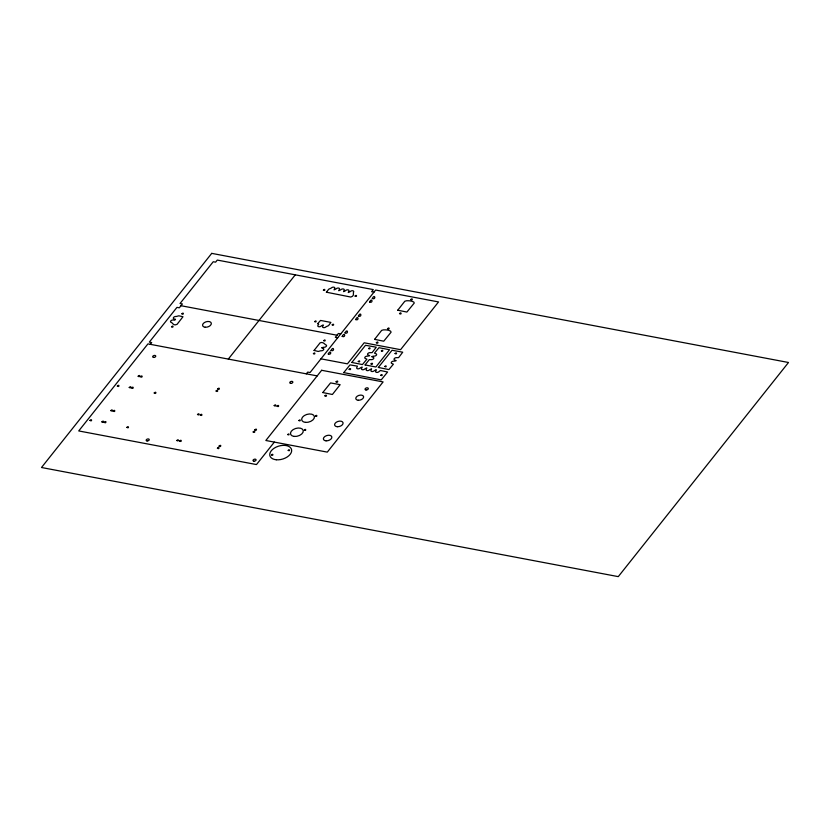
<?xml version="1.0" encoding="UTF-8"?>
<svg xmlns="http://www.w3.org/2000/svg" width="830" height="830" viewBox="0 0 830 830"><rect width="100%" height="100%" fill="white"/><g stroke="black" fill="none" stroke-linecap="round" stroke-linejoin="round"><path stroke-width="1.25" d="M150.303 344.326L151.693 342.572L149.327 342.116L176.956 307.37L179.322 307.816L182.393 303.956L180.027 303.51L213.237 261.73L215.603 262.176L217.273 260.07L373.282 289.587L371.612 291.693L373.977 292.15M228.302 359.079L295.283 274.834M306.312 373.842L307.712 372.089L310.067 372.535L375.648 290.044L438.531 301.933L400.579 349.679L364.173 342.79L347.428 363.851L320.951 358.84M274.346 442.1L256.491 464.561L78.725 430.936L147.937 343.879L317.185 375.897M340.767 333.919L338.401 333.473L335.33 337.333L337.696 337.779M180.992 305.71L337.011 335.227M322.797 392.559L332.394 394.489L340.144 384.674L330.568 382.91L322.808 392.507M324.914 395.869C327.228 397.663 326.864 393.441 324.924 395.806M336.077 381.821C338.204 383.709 338.36 379.248 336.077 381.821M175.472 319.405L174.725 320.183L173.418 320.027A1.971 1.183 -16.6 0 0 170.793 320.94A1.971 1.183 -16.6 0 0 171.468 322.486C172.962 323.077 173.263 326.117 177.06 324.343L182.984 316.738L178.834 315.805L176.209 316.51A1.971 1.183 -16.6 0 0 173.584 317.433A1.971 1.183 -16.6 0 0 174.259 318.969L175.472 319.374M314.082 350.447L318.212 351.453L320.868 350.748A1.971 1.183 -16.6 0 0 323.493 349.835A1.971 1.183 -16.6 0 0 322.818 348.289L321.625 347.749L323.659 347.241A1.971 1.183 -16.6 0 0 326.283 346.318A1.971 1.183 -16.6 0 0 325.609 344.782C324.54 343.994 322.839 341.566 320.089 342.842L314.093 350.426M317.693 323.669L318.699 324.24L318.077 325.184A1.971 1.183 -16.6 0 0 318.751 326.719A1.971 1.183 -16.6 0 0 321.386 325.806L323.264 324.966L322.797 326.076A1.971 1.183 -16.6 0 0 323.482 327.622A1.971 1.183 -16.6 0 0 326.107 326.698L328.566 325.64L330.88 322.413L320.525 320.432L317.703 323.648M326.398 292.202L350.779 297.047C354.628 296.019 353.041 293.467 353.456 292.305A1.971 1.183 -16.6 0 0 352.781 290.759A1.971 1.183 -16.6 0 0 350.146 291.672L348.268 292.523L348.725 291.403A1.971 1.183 -16.6 0 0 348.05 289.867A1.971 1.183 -16.6 0 0 345.415 290.78L343.568 291.641L344.004 290.51A1.971 1.183 -16.6 0 0 343.319 288.975A1.971 1.183 -16.6 0 0 340.694 289.888L338.785 290.718L339.273 289.618A1.971 1.183 -16.6 0 0 338.599 288.072A1.971 1.183 -16.6 0 0 335.963 288.996L334.085 289.836L334.542 288.726A1.971 1.183 -16.6 0 0 333.868 287.18A1.971 1.183 -16.6 0 0 331.232 288.093L328.773 289.162L326.398 292.17M328.244 353.985C332.291 355.665 330.745 348.662 328.255 353.933M331.035 350.468C335.081 352.159 333.629 345.135 331.046 350.416M342.199 336.43C346.224 338.142 344.73 331.066 342.199 336.399M344.99 332.923C348.808 334.76 347.78 327.56 345 332.861M343.776 372.618L381.229 379.87L387.6 372.006L380.41 370.502L379.175 371.477A1.971 1.183 -16.6 0 1 376.54 372.39A1.971 1.183 -16.6 0 1 375.865 370.844L376.26 369.713L374.444 370.574A1.971 1.183 -16.6 0 1 371.809 371.498A1.971 1.183 -16.6 0 1 371.135 369.952L371.601 368.842L369.713 369.682A1.971 1.183 -16.6 0 1 367.088 370.595A1.971 1.183 -16.6 0 1 366.404 369.06L366.808 367.918L364.993 368.79A1.971 1.183 -16.6 0 1 362.357 369.703A1.971 1.183 -16.6 0 1 361.683 368.167L362.139 367.047L360.262 367.898A1.971 1.183 -16.6 0 1 357.626 368.811A1.971 1.183 -16.6 0 1 356.952 367.265L357.419 366.155L349.99 364.889L343.776 372.597M351.868 362.44L362.42 364.577L366.912 359.172L365.719 358.633A1.971 1.183 -16.6 0 1 365.044 357.087A1.971 1.183 -16.6 0 1 367.68 356.174L369.703 355.655L368.51 355.115A1.971 1.183 -16.6 0 1 367.835 353.58A1.971 1.183 -16.6 0 1 370.471 352.667L372.12 352.626L376.26 347.199L365.501 345.29L351.868 362.42M355.593 319.581C359.546 321.335 358.083 314.269 355.593 319.55M358.384 316.074C362.347 317.828 361.019 310.679 358.384 316.043M369.547 302.027C373.417 303.832 372.234 296.663 369.547 302.006M365.107 364.951L375.886 366.985L389.509 349.731L378.968 347.697L374.465 353.134L375.668 353.642A1.971 1.183 -16.6 0 1 376.343 355.188A1.971 1.183 -16.6 0 1 373.718 356.101L371.684 356.62L372.877 357.159A1.971 1.183 -16.6 0 1 373.552 358.695A1.971 1.183 -16.6 0 1 370.927 359.618L369.267 359.649L365.117 364.889M372.338 298.52C376.312 300.273 374.921 293.125 372.338 298.489M374.61 339.346L383.74 341.203L391.106 332.176C391.719 330.205 383.647 329.033 381.644 330.382L374.61 339.346M378.345 367.451L388.897 369.589L393.389 364.173L392.196 363.644A1.971 1.183 -16.6 0 1 391.521 362.098A1.971 1.183 -16.6 0 1 394.146 361.185L396.18 360.666L394.987 360.127A1.971 1.183 -16.6 0 1 394.312 358.591A1.971 1.183 -16.6 0 1 396.937 357.668L398.587 357.637L402.726 352.19L392.051 350.26L378.356 367.4M397.767 310.213L406.897 312.059L414.263 303.043C415.042 301.228 406.866 299.889 404.812 301.249L397.778 310.171M89.982 420.447C92.223 422.283 92.109 417.967 89.993 420.395M101.893 421.889C103.989 423.767 104.238 419.389 101.903 421.837M104.258 422.335C106.188 424.296 106.873 419.752 104.258 422.335M110.826 410.653C113.264 412.386 112.672 408.267 110.847 410.56M113.181 411.099C115.432 412.946 115.277 408.609 113.191 411.058M117.331 386.043C119.479 387.932 119.582 383.533 117.331 386.043M129.241 387.486C131.42 389.353 131.555 384.871 129.241 387.486M126.866 427.419C129.366 429.172 128.681 424.908 126.866 427.419M131.607 387.932C133.827 389.747 133.755 385.504 131.628 387.838M138.164 376.249C140.083 378.21 140.685 373.728 138.174 376.208M140.529 376.696C142.698 378.594 142.75 374.164 140.529 376.696M154.214 393.015C156.289 394.883 156.652 390.536 154.235 392.922M171.592 326.812C173.709 328.4 173.366 324.54 171.592 326.771M181.915 313.823C183.99 315.421 183.741 311.551 181.926 313.782M176.832 440.512C179.145 442.338 178.844 438.033 176.832 440.512M179.664 441.041C181.926 442.898 181.78 438.489 179.664 441.041M197.478 414.533C199.854 416.276 199.511 412.116 197.499 414.44M200.31 415.062C202.79 416.836 202.178 412.52 200.31 415.062M216.08 391.044C218.238 392.901 218.28 388.627 216.111 390.961M217.761 388.938C219.992 390.795 219.877 386.438 217.771 388.897M217.398 448.242C219.691 450.036 219.4 445.803 217.419 448.148M219.068 446.135C221.071 448.044 221.61 443.573 219.079 446.084M253.16 431.984C255.287 433.872 255.474 429.432 253.171 431.942M254.831 429.878C256.978 431.756 257.155 427.346 254.831 429.878M274.18 405.621C276.681 407.354 276.058 403.079 274.18 405.621M271.555 454.944C273.693 456.365 273.018 452.858 271.566 454.913M277.013 406.161C279.337 407.966 279.088 403.66 277.013 406.161M287.74 434.588C289.929 435.989 289.12 432.503 287.751 434.547M288.197 450.42C290.313 451.842 289.68 448.345 288.218 450.348M298.904 420.54C300.834 422.065 300.647 418.33 298.904 420.54M314.705 321.584C316.811 323.202 316.438 319.311 314.705 321.584M304.382 430.065C306.405 431.527 306.011 427.979 304.402 429.982M313.418 353.642C315.483 355.25 315.276 351.349 313.429 353.601M323.399 290.116C325.63 291.641 325.111 287.854 323.41 290.075M315.545 416.017C317.662 417.459 317.029 413.911 315.556 415.986M323.742 340.653C325.837 342.261 325.568 338.35 323.742 340.653M332.197 324.893C334.417 326.408 333.868 322.694 332.218 324.81M355.074 296.103C357.232 297.648 356.817 293.955 355.105 296.019M349.119 369.288C350.945 370.969 351.287 367.036 349.129 369.246M358.28 361.527C360.386 363.146 360.013 359.255 358.28 361.527M368.603 348.538C370.72 350.146 370.429 346.214 368.603 348.538M371.041 363.945C373.106 365.532 372.898 361.756 371.062 363.862M376.353 342.769C378.615 344.606 378.418 340.279 376.364 342.728M381.364 350.955C383.522 352.491 383.087 348.818 381.385 350.872M380.794 375.274C383.024 376.841 382.371 373.033 380.794 375.274M387.517 328.732C389.893 330.516 389.55 326.2 387.517 328.732M384.747 366.538C386.873 368.084 386.541 364.37 384.767 366.455M395.08 353.549C397.093 355.178 397.051 351.256 395.08 353.507M399.51 313.636C402.021 315.348 401.295 311.209 399.541 313.543M410.674 299.589C412.78 301.466 413.018 297.099 410.684 299.547M211.723 253.368L41.5 467.508L618.277 576.632L788.5 362.492L211.723 253.368M321.656 370.284L265.839 440.491L327.3 452.122L383.107 381.914L321.656 370.284M205.186 327.228A4.513 2.708 -16.6 0 0 211.318 323.244A4.513 2.708 -16.6 0 0 204.356 322.59A4.513 2.708 -16.6 0 0 205.186 327.228M337.281 426.713A4.368 2.625 -16.6 0 0 343.049 422.74A4.368 2.625 -16.6 0 0 336.192 422.294A4.368 2.625 -16.6 0 0 337.281 426.713M305.461 422.387A6.599 3.963 -16.6 0 0 314.425 416.567A6.599 3.963 -16.6 0 0 304.247 415.612A6.599 3.963 -16.6 0 0 305.461 422.387M294.297 436.435A6.599 3.963 -16.6 0 0 303.261 430.604A6.599 3.963 -16.6 0 0 293.083 429.65A6.599 3.963 -16.6 0 0 294.297 436.435M366.02 389.976A1.691 1.017 -16.6 0 0 368.313 388.482A1.691 1.017 -16.6 0 0 365.708 388.233A1.691 1.017 -16.6 0 0 366.02 389.976M358.27 400.247A4.036 2.417 -16.6 0 0 363.582 396.584A4.036 2.417 -16.6 0 0 357.263 396.18A4.036 2.417 -16.6 0 0 358.27 400.247M326.055 440.834A4.368 2.625 -16.6 0 0 331.824 436.87A4.368 2.625 -16.6 0 0 324.966 436.424A4.368 2.625 -16.6 0 0 326.055 440.834M153.591 357.429A1.577 0.944 -16.6 0 0 155.739 356.039A1.577 0.944 -16.6 0 0 153.301 355.811A1.577 0.944 -16.6 0 0 153.591 357.429M290.697 383.377A1.577 0.944 -16.6 0 0 292.845 381.976A1.577 0.944 -16.6 0 0 290.407 381.748A1.577 0.944 -16.6 0 0 290.697 383.377M253.939 461.169A1.577 0.944 -16.6 0 0 256.076 459.768A1.577 0.944 -16.6 0 0 253.648 459.54A1.577 0.944 -16.6 0 0 253.939 461.169M147.086 440.948A1.577 0.944 -16.6 0 0 149.234 439.558A1.577 0.944 -16.6 0 0 146.796 439.329A1.577 0.944 -16.6 0 0 147.086 440.948M276.276 459.768A11.278 6.775 -16.6 0 0 291.61 449.808A11.278 6.775 -16.6 0 0 274.201 448.179A11.278 6.775 -16.6 0 0 276.276 459.768"/></g></svg>
